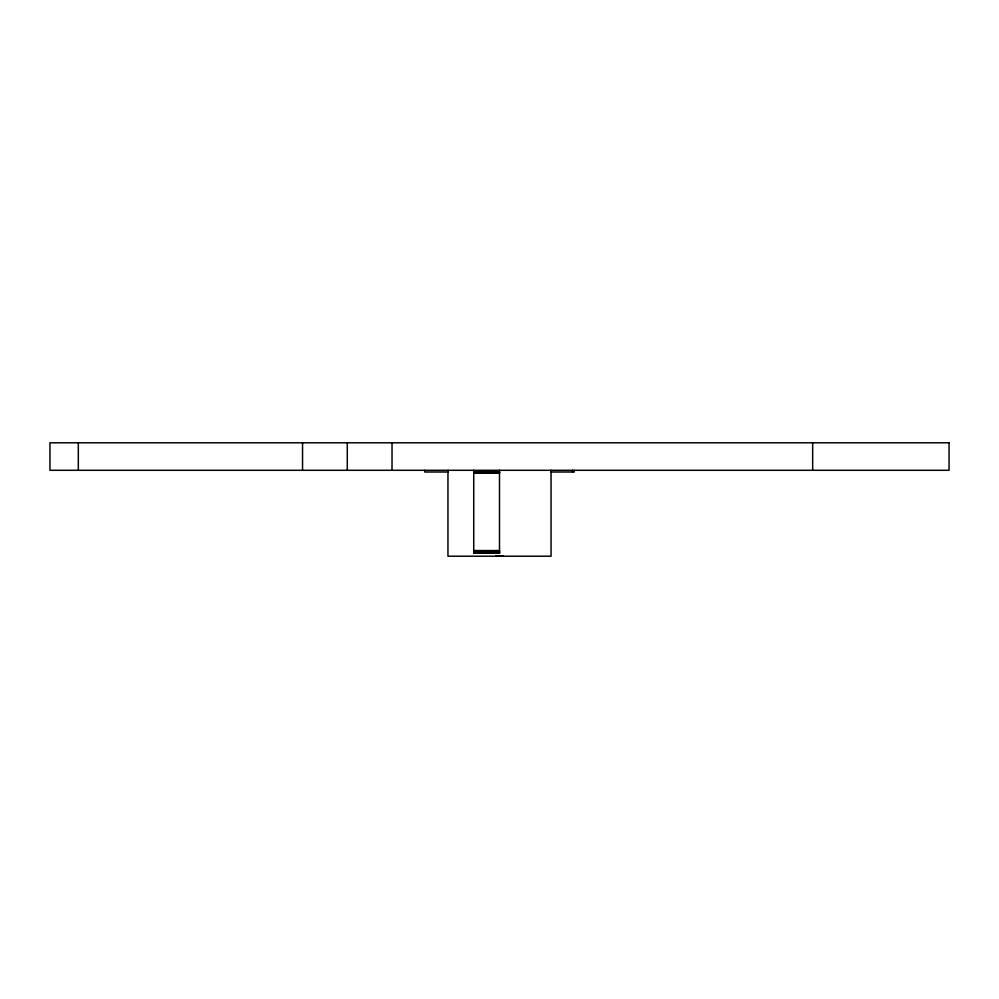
<?xml version="1.0" encoding="UTF-8"?>
<svg xmlns="http://www.w3.org/2000/svg" width="999" height="999" viewBox="0 0 999 999"><rect width="100%" height="100%" fill="white"/><g stroke="black" fill="none" stroke-linecap="round" stroke-linejoin="round"><path stroke-width="1.5" d="M497.677 556.168L495.691 556.031L503.309 555.906M550.899 472.015L574.25 472.003L574.25 470.292M473.726 472.015L499.5 472.003M473.726 472.127L499.5 472.202M473.726 472.44L499.5 472.315M473.726 472.714L499.5 472.577M473.726 472.864L499.5 472.864M473.726 550.549L499.5 550.549M473.726 550.998L499.5 550.998M473.726 551.436L499.5 551.436M473.726 551.848L499.5 551.848M473.726 552.21L499.5 552.21M473.726 552.534L499.5 552.534M473.726 552.784L499.5 552.784M473.726 470.292L473.726 553.096L499.5 552.971L499.5 470.292M473.726 553.096L499.5 553.096M448.101 472.015L424.75 472.003L424.75 470.292M812.662 442.794L812.662 470.292M572.527 470.292L572.527 472.003M551.048 470.292L551.048 556.206L447.952 556.206L447.952 470.292M392.02 442.794L392.02 470.292M347.29 442.794L347.29 470.292M302.547 442.794L302.547 470.292M78.322 442.794L78.322 470.292M949.05 442.794L49.95 442.794L49.95 470.292L949.05 470.292L949.05 442.794"/></g></svg>
